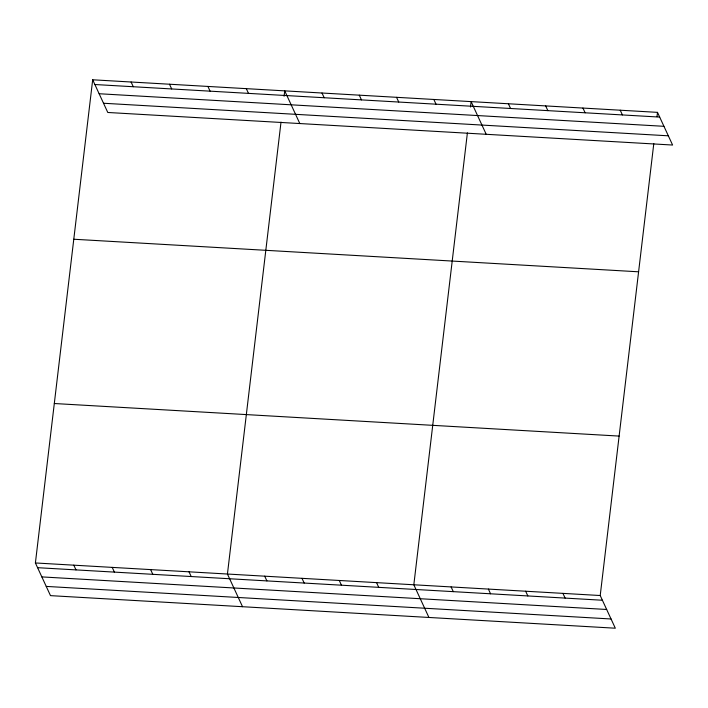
<?xml version="1.0" encoding="UTF-8"?>
<svg xmlns="http://www.w3.org/2000/svg" width="708" height="708" viewBox="0 0 708 708"><rect width="100%" height="100%" fill="white"/><g stroke="black" fill="none" stroke-linecap="round" stroke-linejoin="round"><path stroke-width="1.06" d="M653.794 143.6L600.216 595.525L615.314 628.208L50.498 595.64L35.4 562.957L92.686 79.792L657.502 112.36L672.6 145.043L107.784 112.475L92.686 79.792M281.014 122.112L227.436 574.029L242.534 606.712M284.085 96.253L284.722 90.863L299.82 123.546M467.404 132.856L413.826 584.781L428.924 617.456M470.475 106.997L471.112 101.616L486.21 134.299M656.989 116.67L657.502 112.36M94.863 84.517L659.679 117.086M99.129 93.739L663.945 126.307M103.518 103.253L668.334 135.812M73.782 239.242L638.598 271.801M54.304 403.516L619.119 436.084M35.4 562.957L600.216 595.525M37.586 567.683L602.393 600.242M41.843 576.905L606.659 609.473M46.241 586.41L611.048 618.978M620.226 110.209L622.403 114.935M582.941 108.058L585.127 112.784M545.664 105.917L547.85 110.634M508.388 103.766L510.574 108.483M433.836 99.465L436.013 104.182M396.551 97.315L398.737 102.04M359.275 95.164L361.461 99.89M562.94 593.375L565.117 598.101M321.998 93.013L324.184 97.739M525.663 591.224L527.841 595.95M488.378 589.074L490.564 593.8M246.313 88.65L248.499 93.376M451.102 586.923L453.288 591.649M207.904 86.438L210.09 91.164M169.495 84.225L171.681 88.942M376.55 582.631L378.727 587.348M131.095 82.013L133.272 86.73M339.274 580.48L341.451 585.197M301.989 578.33L304.174 583.056M264.712 576.179L266.898 580.905M189.027 571.816L191.213 576.542M150.618 569.604L152.804 574.321M112.218 567.391L114.395 572.108M73.809 565.17L75.986 569.896"/></g></svg>
